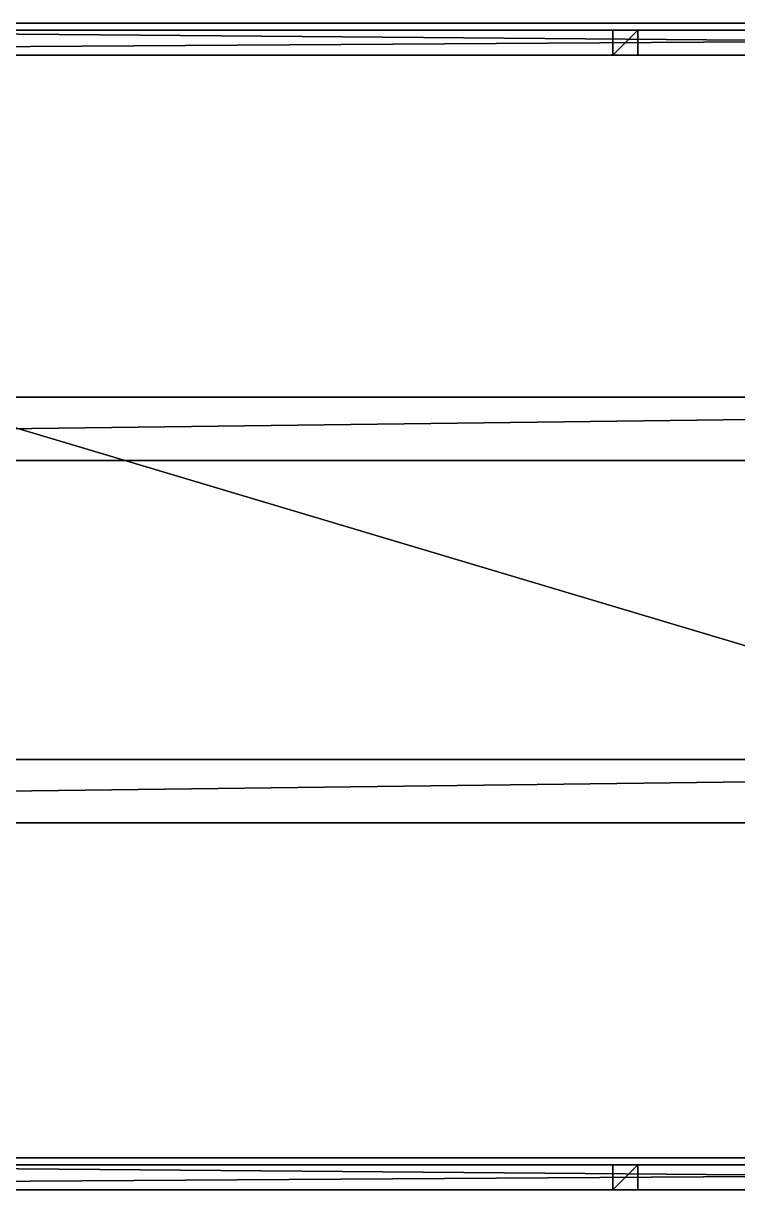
# Model space of a CAD drawing. Header units: millimetres. Extents: x -2700 to 8540, y -1280 to 1295.
# Drawn here: x 2920 to 4498, y -1280 to 1295 of the extents above; entities that cross this region are included whole.
import ezdxf

# ---------------------------------------------------------------- set-up
doc = ezdxf.new("R2010")
doc.units = ezdxf.units.MM

msp = doc.modelspace()

# ---------------------------------------------------------------- linework, layer by layer
at = {"layer": 'CAD_75LAB'}
for points in [[(8540, 1295, 1180), (-40, 1295, 1180), (-40, 1295, 1250)], [(8540, 1295, 1250), (8540, 1295, 1180), (-40, 1295, 1250)], [(8540, 1225, 1180), (-40, 1225, 1180), (-40, 1295, 1180)], [(8540, 1295, 1180), (8540, 1225, 1180), (-40, 1295, 1180)], [(8540, 1225, 1250), (-40, 1295, 1250), (-40, 1225, 1250)], [(8540, 1295, 1250), (-40, 1295, 1250), (8540, 1225, 1250)], [(8540, 1280, 1090), (-40, 1280, 1090), (-40, 1280, 1180)], [(8540, 1280, 1180), (8540, 1280, 1090), (-40, 1280, 1180)], [(8540, -1280, 1090), (-40, -1280, 1090), (-40, 1280, 1090)], [(8540, 1280, 1090), (8540, -1280, 1090), (-40, 1280, 1090)], [(8540, -1280, 1180), (-40, 1280, 1180), (-40, -1280, 1180)], [(8540, 1280, 1180), (-40, 1280, 1180), (8540, -1280, 1180)], [(8540, 1280, 3775), (8540, 1280, 3720), (-40, 1280, 3720)], [(8540, 1280, 3775), (-40, 1280, 3720), (-40, 1280, 3775)], [(8540, 1280, 3720), (-40, 1225, 3720), (-40, 1280, 3720)], [(8540, 1280, 3720), (8540, 1225, 3720), (-40, 1225, 3720)], [(8540, 1280, 3775), (-40, 1280, 3775), (-40, 1225, 3775)], [(8540, 1280, 3775), (-40, 1225, 3775), (8540, 1225, 3775)], [(4222.5, 1280, 3720), (4222.5, 1280, 1180), (4222.5, 1225, 1180)], [(4222.5, 1225, 3720), (4222.5, 1280, 3720), (4222.5, 1225, 1180)], [(4222.5, 1280, 3720), (4277.5, 1280, 1180), (4222.5, 1280, 1180)], [(4277.5, 1280, 3720), (4277.5, 1280, 1180), (4222.5, 1280, 3720)], [(4277.5, 1280, 1180), (4222.5, 1225, 1180), (4222.5, 1280, 1180)], [(4277.5, 1280, 1180), (4277.5, 1225, 1180), (4222.5, 1225, 1180)], [(4277.5, 1280, 3720), (4222.5, 1280, 3720), (4222.5, 1225, 3720)], [(4277.5, 1280, 3720), (4222.5, 1225, 3720), (4277.5, 1225, 3720)], [(4277.5, 1280, 3720), (4277.5, 1225, 1180), (4277.5, 1280, 1180)], [(4277.5, 1225, 3720), (4277.5, 1225, 1180), (4277.5, 1280, 3720)], [(8540, 1225, 3775), (-40, 1225, 3720), (8540, 1225, 3720)], [(8540, 1225, 3775), (-40, 1225, 3775), (-40, 1225, 3720)], [(8540, 1225, 1180), (-40, 1225, 1250), (-40, 1225, 1180)], [(8540, 1225, 1250), (-40, 1225, 1250), (8540, 1225, 1180)], [(4222.5, 1225, 3720), (4222.5, 1225, 1180), (4277.5, 1225, 1180)], [(4277.5, 1225, 3720), (4222.5, 1225, 3720), (4277.5, 1225, 1180)], [(8460, 470, 840), (-2700, 470, 840), (-2700, 470, 1090)], [(8460, 470, 1090), (8460, 470, 840), (-2700, 470, 1090)], [(8460, 470, 840), (-2700, 330, 840), (-2700, 470, 840)], [(8460, 470, 840), (8460, 330, 840), (-2700, 330, 840)], [(8460, 470, 1090), (-2700, 470, 1090), (-2700, 330, 1090)], [(8460, 470, 1090), (-2700, 330, 1090), (8460, 330, 1090)], [(8460, 330, 840), (-2700, 330, 1090), (-2700, 330, 840)], [(8460, 330, 1090), (-2700, 330, 1090), (8460, 330, 840)], [(8460, -330, 840), (-2700, -330, 840), (-2700, -330, 1090)], [(8460, -330, 1090), (8460, -330, 840), (-2700, -330, 1090)], [(8460, -330, 840), (-2700, -470, 840), (-2700, -330, 840)], [(8460, -330, 840), (8460, -470, 840), (-2700, -470, 840)], [(8460, -330, 1090), (-2700, -330, 1090), (-2700, -470, 1090)], [(8460, -330, 1090), (-2700, -470, 1090), (8460, -470, 1090)], [(8460, -470, 840), (-2700, -470, 1090), (-2700, -470, 840)], [(8460, -470, 1090), (-2700, -470, 1090), (8460, -470, 840)], [(8540, -1210, 1180), (-40, -1210, 1180), (-40, -1210, 1250)], [(8540, -1210, 1250), (8540, -1210, 1180), (-40, -1210, 1250)], [(8540, -1280, 1180), (-40, -1280, 1180), (-40, -1210, 1180)], [(8540, -1210, 1180), (8540, -1280, 1180), (-40, -1210, 1180)], [(8540, -1280, 1250), (-40, -1210, 1250), (-40, -1280, 1250)], [(8540, -1210, 1250), (-40, -1210, 1250), (8540, -1280, 1250)], [(8540, -1225, 3775), (8540, -1225, 3720), (-40, -1225, 3720)], [(8540, -1225, 3775), (-40, -1225, 3720), (-40, -1225, 3775)], [(8540, -1225, 3720), (-40, -1280, 3720), (-40, -1225, 3720)], [(8540, -1225, 3720), (8540, -1280, 3720), (-40, -1280, 3720)], [(8540, -1225, 3775), (-40, -1225, 3775), (-40, -1280, 3775)], [(8540, -1225, 3775), (-40, -1280, 3775), (8540, -1280, 3775)], [(4222.5, -1225, 3720), (4222.5, -1225, 1180), (4222.5, -1280, 1180)], [(4222.5, -1280, 3720), (4222.5, -1225, 3720), (4222.5, -1280, 1180)], [(4222.5, -1225, 3720), (4277.5, -1225, 1180), (4222.5, -1225, 1180)], [(4277.5, -1225, 3720), (4277.5, -1225, 1180), (4222.5, -1225, 3720)], [(4277.5, -1225, 1180), (4222.5, -1280, 1180), (4222.5, -1225, 1180)], [(4277.5, -1225, 1180), (4277.5, -1280, 1180), (4222.5, -1280, 1180)], [(4277.5, -1225, 3720), (4222.5, -1225, 3720), (4222.5, -1280, 3720)], [(4277.5, -1225, 3720), (4222.5, -1280, 3720), (4277.5, -1280, 3720)], [(4277.5, -1225, 3720), (4277.5, -1280, 1180), (4277.5, -1225, 1180)], [(4277.5, -1280, 3720), (4277.5, -1280, 1180), (4277.5, -1225, 3720)], [(8540, -1280, 1090), (-40, -1280, 1180), (-40, -1280, 1090)], [(8540, -1280, 1180), (-40, -1280, 1180), (8540, -1280, 1090)], [(8540, -1280, 3775), (-40, -1280, 3720), (8540, -1280, 3720)], [(8540, -1280, 3775), (-40, -1280, 3775), (-40, -1280, 3720)], [(8540, -1280, 1180), (-40, -1280, 1250), (-40, -1280, 1180)], [(8540, -1280, 1250), (-40, -1280, 1250), (8540, -1280, 1180)], [(4222.5, -1280, 3720), (4222.5, -1280, 1180), (4277.5, -1280, 1180)], [(4277.5, -1280, 3720), (4222.5, -1280, 3720), (4277.5, -1280, 1180)]]:
    msp.add_3dface(points, dxfattribs=at)

doc.saveas('drawing.dxf')
